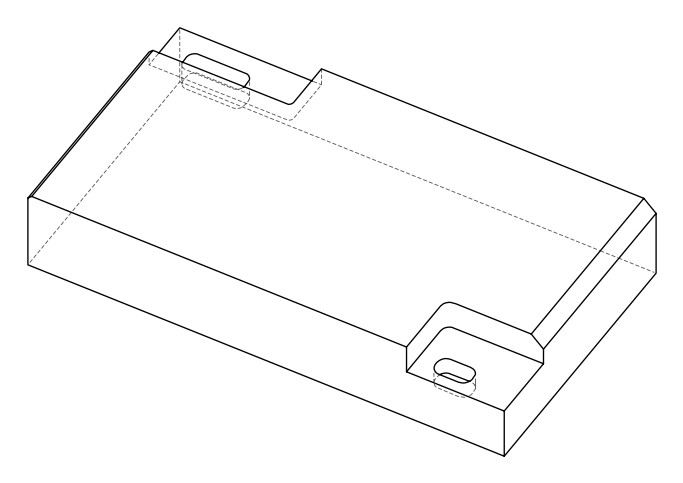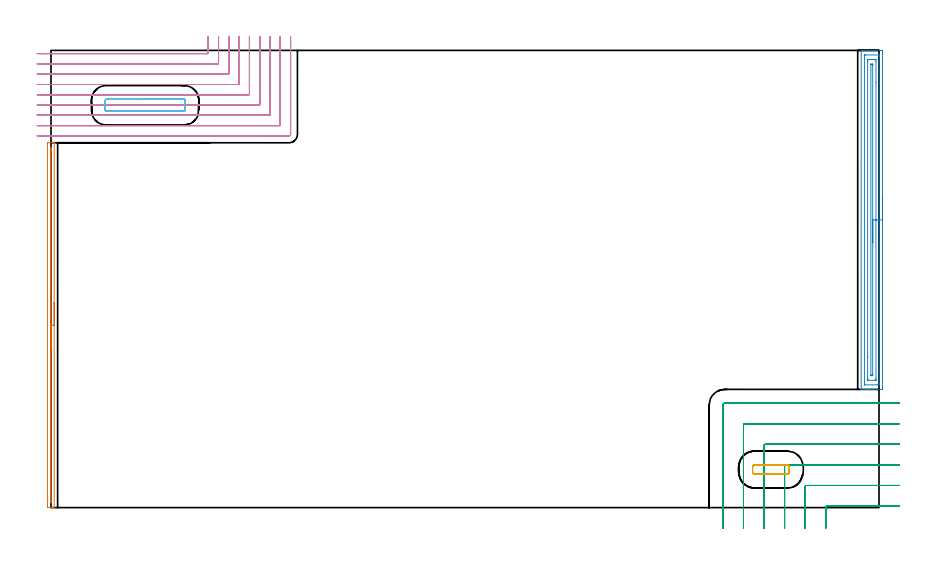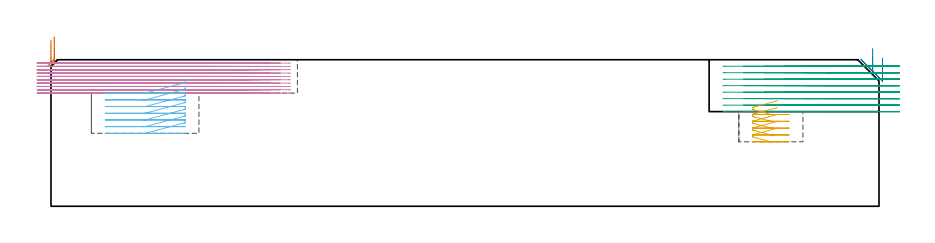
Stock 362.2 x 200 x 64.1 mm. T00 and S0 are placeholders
(PLAN: 6 operations, 3 tool changes, 43.2 min)
(1 AREA_MILL | FG_CHAMFER_SURFACE | UGT0205_001 | 2.69 min | 681 mm3)
(2 AREA_MILL_1 | FG_CHAMFER_SURFACE_1 | UGT0205_001 | 4.93 min | 6656 mm3)
(3 MILL_CORNER_NOTCH_RECTANGULAR | CORNER_NOTCH_RECTANGULAR | NXT0201_011 | Follow Part, ap 3, ae 75% | 9.42 min | 86736 mm3)
(4 MILL_CORNER_NOTCH_RECTANGULAR_1 | CORNER_NOTCH_RECTANGULAR_1 | UGT0201_014 | Follow Part, ap 1.5, ae 75% | 23.51 min | 63543 mm3)
(5 MILL_RECTANGULAR_POCKET | POCKET_RECTANGULAR_STRAIGHT | NXT0201_011 | Follow Part, ap 3, ae 75% | 0.87 min | 5427 mm3)
(6 MILL_RECTANGULAR_POCKET_1 | POCKET_RECTANGULAR_STRAIGHT_1 | NXT0201_011 | Follow Part, ap 3, ae 75% | 1.79 min | 13588 mm3)
(TOOL UGT0205_001 | Chamfer Mill 20 x 3 x 45 deg. | D20 FL50 Z2)
(TOOL NXT0201_011 | ENDMILL 12mm [2P460-1200-NA 1630] | D12 FL38 Z6)
(TOOL UGT0201_014 | End mill 6 mm | D6 FL24 Z4)
(OP 1 AREA_MILL)
G17 G21 G94 G90
T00 M6
G54
G17 G0 G90 X1.4 Y89.8 S1061 M3
G43 Z74.1 H0
G94 G1 Y89.762 Z73.228 F250.
Y89.648 Z72.363
Y89.459 Z71.512
Y89.197 Z70.68
Y88.863 Z69.874
Y88.46 Z69.1
Y87.992 Z68.364
Y87.46 Z67.672
Y86.871 Z67.029
Y86.228 Z66.439
Y85.536 Z65.908
Y84.8 Z65.44
Y84.026 Z65.037
Y83.22 Z64.703
Y82.388 Z64.441
Y81.536 Z64.252
Y80.672 Z64.138
Y79.8 Z64.1
Y0.129
X1.397 Y0.01 Z64.088
X1.368 Y0.006 Z64.06
X1.076 Y0. Z63.775
X0.464 Z63.163
X-0.05 Z62.645
X-1.196 Z61.501
X-1.491 Y0.002 Z61.206
X-1.496 Y0.129 Z61.204
X-1.5 Y0.409 Z61.2
Y159.307
X-1.497 Y159.471 Z61.203
X-1.491 Y159.598 Z61.206
X-0.05 Y159.6 Z62.645
X0.464 Z63.163
X1.076 Z63.775
X1.368 Y159.594 Z64.06
X1.397 Y159.59 Z64.088
X1.4 Y159.471 Z64.1
Y79.8
X-0.014 Z62.686
Y3.244
X-0.017 Y2.354 Z62.683
X-0.018 Y2.322 Z62.682
X-0.05 Y2.064 Z62.65
X-0.082 Y2.354 Z62.618
X-0.084 Y2.388 Z62.616
X-0.086 Y3.244 Z62.614
Y156.356
X-0.083 Y157.246 Z62.617
X-0.082 Y157.278 Z62.618
X-0.05 Y157.536 Z62.65
X-0.018 Y157.246 Z62.682
X-0.016 Y157.212 Z62.684
X-0.014 Y156.356 Z62.686
Y79.8
Y78.928 Z62.724
Y78.064 Z62.838
Y77.212 Z63.026
Y76.38 Z63.289
Y75.574 Z63.623
Y74.8 Z64.025
Y74.064 Z64.494
Y73.372 Z65.025
Y72.729 Z65.615
Y72.14 Z66.258
Y71.608 Z66.95
Y71.14 Z67.686
Y70.737 Z68.459
Y70.403 Z69.265
Y70.141 Z70.097
Y69.952 Z70.949
Y69.838 Z71.814
Y69.8 Z72.686
G0 Z74.1
M5
M2
(OP 2 AREA_MILL_1)
G17 G21 G94 G90
T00 M6
G54
G17 G0 G90 X363.7 Y135.85 S1061 M3
G43 Z74.1 H0
Z64.8
G94 G1 Y135.812 Z63.928 F250.
Y135.698 Z63.064
Y135.509 Z62.212
Y135.247 Z61.38
Y134.913 Z60.574
Y134.51 Z59.8
Y134.042 Z59.064
Y133.51 Z58.372
Y132.921 Z57.729
Y132.278 Z57.14
Y131.586 Z56.608
Y130.85 Z56.14
Y130.076 Z55.737
Y129.27 Z55.403
Y128.438 Z55.141
Y127.586 Z54.952
Y126.722 Z54.838
Y125.85 Z54.8
Y52.293
X363.697 Y52.024 Z54.802
X363.691 Y51.71 Z54.806
X363.372 Y51.7 Z55.125
X357.709 Z60.785
X357.111 Z61.386
X356.815 Z61.681
X356.217 Z62.279
X355.921 Z62.574
X355.329 Z63.17
X355.027 Z63.472
X354.815 Z63.684
X354.459 Y51.702 Z64.032
X354.435 Y51.704 Z64.056
X354.403 Y51.71 Z64.088
X354.4 Y51.848 Z64.1
Y199.852
X354.403 Y199.99 Z64.088
X354.457 Y199.993 Z64.035
X354.815 Y200. Z63.684
X355.329 Z63.17
X355.921 Z62.574
X357.111 Z61.386
X357.709 Z60.785
X363.073 Z55.424
X363.374 Y199.998 Z55.123
X363.692 Y199.99 Z54.806
X363.699 Y199.673 Z54.799
X363.7 Y125.85 Z54.8
X362.286 Z56.214
X362.285 Y54.077 Z56.215
X362.284 Y53.972 Z56.216
X362.279 Y53.864 Z56.221
X362.267 Y53.71 Z56.233
X362.179 Y53.707 Z56.321
X361.662 Y53.701 Z56.838
X355.921 Z62.579
X355.867 Y53.702 Z62.633
X355.835 Y53.706 Z62.665
X355.822 Y53.709 Z62.678
X355.82 Y53.758 Z62.68
X355.815 Y53.97 Z62.685
X355.814 Y54.077 Z62.686
Y54.183
X355.815 Y197.623 Z62.685
X355.816 Y197.728 Z62.684
X355.821 Y197.836 Z62.679
X355.833 Y197.99 Z62.667
X355.921 Y197.993 Z62.579
X356.438 Y197.999 Z62.062
X362.179 Z56.321
X362.233 Y197.998 Z56.267
X362.265 Y197.994 Z56.235
X362.278 Y197.991 Z56.222
X362.28 Y197.942 Z56.22
X362.285 Y197.73 Z56.215
X362.286 Y197.623 Z56.214
Y197.517
Y125.85
X360.872 Z57.628
X360.871 Y56.272 Z57.629
X360.869 Y55.86 Z57.631
X360.867 Y55.741 Z57.633
X360.865 Y55.719 Z57.635
X360.818 Y55.71 Z57.682
X360.711 Y55.704 Z57.789
X360.551 Y55.7 Z57.949
X357.709 Y55.701 Z60.791
X357.549 Y55.703 Z60.951
X357.235 Y55.71 Z61.265
X357.233 Y55.86 Z61.267
X357.229 Y56.338 Z61.271
X357.228 Y65.838 Z61.272
X357.229 Y195.428 Z61.271
X357.231 Y195.84 Z61.269
X357.233 Y195.959 Z61.267
X357.235 Y195.981 Z61.265
X357.282 Y195.99 Z61.218
X357.389 Y195.996 Z61.111
X357.549 Y196. Z60.951
X360.391 Y195.999 Z58.109
X360.551 Y195.997 Z57.949
X360.865 Y195.99 Z57.635
X360.867 Y195.84 Z57.633
X360.871 Y195.362 Z57.629
X360.872 Y185.892 Z57.628
Y125.85
X359.457 Z59.043
Y58.535
X359.452 Y57.723 Z59.048
X359.451 Y57.711 Z59.049
X359.434 Y57.706 Z59.066
X358.66 Y57.71 Z59.84
X358.649 Y57.717 Z59.851
X358.647 Y57.736 Z59.853
X358.644 Y57.786 Z59.856
X358.643 Y57.887 Z59.857
Y58.09
Y193.814
X358.645 Y193.916 Z59.855
X358.647 Y193.966 Z59.853
X358.649 Y193.984 Z59.851
X358.667 Y193.993 Z59.833
X359.44 Y193.99 Z59.06
X359.451 Y193.984 Z59.049
X359.453 Y193.964 Z59.047
X359.456 Y193.914 Z59.044
X359.457 Y193.813 Z59.043
Y193.61
Y125.85
Y124.978 Z59.081
Y124.114 Z59.195
Y123.262 Z59.383
Y122.43 Z59.646
Y121.624 Z59.98
Y120.85 Z60.382
Y120.114 Z60.851
Y119.422 Z61.382
Y118.779 Z61.972
Y118.19 Z62.615
Y117.658 Z63.307
Y117.19 Z64.043
Y116.787 Z64.816
Y116.453 Z65.622
Y116.191 Z66.454
Y116.002 Z67.306
Y115.888 Z68.171
Y115.85 Z69.043
G0 Z74.1
M5
M2
(OP 3 MILL_CORNER_NOTCH_RECTANGULAR)
G17 G21 G94 G90
T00 M6
G54
G17 G0 G90 X371.2 Y0.72 S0 M3
G43 Z74.1 H1
Z61.262
G94 G1 X368.2 Y0.701 F250.
X367.913 Y0.7 F500.
X339.496
G3 X338.9 Y0.104 R0.6
G1 Y-6.
Y-9. F250.
G0 Z74.1
X371.2 Y9.725
Z61.262
G1 X368.2 Y9.701
G2 X367.913 Y9.7 R36. F500.
G1 X330.496
G3 X329.9 Y9.104 R0.6
G1 Y-6.
Y-9. F250.
G0 Z74.1
X371.2 Y18.733
Z61.262
G1 X368.2 Y18.702
G2 X367.913 Y18.7 R27. F500.
G1 X321.496
G3 X320.9 Y18.104 R0.6
G1 Y-6.
Y-9. F250.
G0 Z74.1
X371.2 Y27.75
Z61.262
G1 X368.2 Y27.702
G2 X367.913 Y27.7 R18. F500.
G1 X312.496
G3 X311.9 Y27.104 R0.6
G1 Y-6.
Y-9. F250.
G0 Z74.1
X371.198 Y36.8
Z61.262
G1 X368.2 Y36.705
G2 X367.913 Y36.7 R9. F500.
G1 X303.497
G3 X302.9 Y36.103 R0.6
G1 Y-6.
Y-9. F250.
G0 Z74.1
X370.913 Y45.7
Z61.262
G1 X367.913
X294.8 F500.
G3 X293.9 Y44.8 R0.9
G1 Y-6.
Y-9. F250.
G0 Z74.1
X371.2 Y0.7
Z58.425
G1 X368.2
X339.496 F500.
G3 X338.9 Y0.104 R0.6
G1 Y-6.
Y-9. F250.
G0 Z74.1
X371.2 Y9.7
Z58.425
G1 X368.2
X330.496 F500.
G3 X329.9 Y9.104 R0.6
G1 Y-6.
Y-9. F250.
G0 Z74.1
X371.2 Y18.7
Z58.425
G1 X368.2
X321.496 F500.
G3 X320.9 Y18.104 R0.6
G1 Y-6.
Y-9. F250.
G0 Z74.1
X371.2 Y27.7
Z58.425
G1 X368.2
X312.496 F500.
G3 X311.9 Y27.104 R0.6
G1 Y-6.
Y-9. F250.
G0 Z74.1
X371.2 Y36.7
Z58.425
G1 X368.2
X303.497 F500.
G3 X302.9 Y36.103 R0.6
G1 Y-6.
Y-9. F250.
G0 Z74.1
X371.2 Y45.7
Z58.425
G1 X368.2
X294.8 F500.
G3 X293.9 Y44.8 R0.9
G1 Y-6.
Y-9. F250.
G0 Z74.1
X371.2 Y0.7
Z55.587
G1 X368.2
X339.496 F500.
G3 X338.9 Y0.104 R0.6
G1 Y-6.
Y-9. F250.
G0 Z74.1
X371.2 Y9.7
Z55.587
G1 X368.2
X330.496 F500.
G3 X329.9 Y9.104 R0.6
G1 Y-6.
Y-9. F250.
G0 Z74.1
X371.2 Y18.7
Z55.587
G1 X368.2
X321.496 F500.
G3 X320.9 Y18.104 R0.6
G1 Y-6.
Y-9. F250.
G0 Z74.1
X371.2 Y27.7
Z55.587
G1 X368.2
X312.496 F500.
G3 X311.9 Y27.104 R0.6
G1 Y-6.
Y-9. F250.
G0 Z74.1
X371.2 Y36.7
Z55.587
G1 X368.2
X303.497 F500.
G3 X302.9 Y36.103 R0.6
G1 Y-6.
Y-9. F250.
G0 Z74.1
X371.2 Y45.7
Z55.587
G1 X368.2
X294.8 F500.
G3 X293.9 Y44.8 R0.9
G1 Y-6.
Y-9. F250.
G0 Z74.1
X371.2 Y0.7
Z52.75
G1 X368.2
X339.496 F500.
G3 X338.9 Y0.104 R0.6
G1 Y-6.
Y-9. F250.
G0 Z74.1
X371.2 Y9.7
Z52.75
G1 X368.2
X330.496 F500.
G3 X329.9 Y9.104 R0.6
G1 Y-6.
Y-9. F250.
G0 Z74.1
X371.2 Y18.7
Z52.75
G1 X368.2
X321.496 F500.
G3 X320.9 Y18.104 R0.6
G1 Y-6.
Y-9. F250.
G0 Z74.1
X371.2 Y27.7
Z52.75
G1 X368.2
X312.496 F500.
G3 X311.9 Y27.104 R0.6
G1 Y-6.
Y-9. F250.
G0 Z74.1
X371.2 Y36.7
Z52.75
G1 X368.2
X303.497 F500.
G3 X302.9 Y36.103 R0.6
G1 Y-6.
Y-9. F250.
G0 Z74.1
X371.2 Y45.7
Z52.75
G1 X368.2
X294.8 F500.
G3 X293.9 Y44.8 R0.9
G1 Y-6.
Y-9. F250.
G0 Z74.1
X371.2 Y0.7
Z49.912
G1 X368.2
X339.496 F500.
G3 X338.9 Y0.104 R0.6
G1 Y-6.
Y-9. F250.
G0 Z74.1
X371.2 Y9.7
Z49.912
G1 X368.2
X330.496 F500.
G3 X329.9 Y9.104 R0.6
G1 Y-6.
Y-9. F250.
G0 Z74.1
X371.2 Y18.7
Z49.912
G1 X368.2
X321.496 F500.
G3 X320.9 Y18.104 R0.6
G1 Y-6.
Y-9. F250.
G0 Z74.1
X371.2 Y27.7
Z49.912
G1 X368.2
X312.496 F500.
G3 X311.9 Y27.104 R0.6
G1 Y-6.
Y-9. F250.
G0 Z74.1
X371.2 Y36.7
Z49.912
G1 X368.2
X303.497 F500.
G3 X302.9 Y36.103 R0.6
G1 Y-6.
Y-9. F250.
G0 Z74.1
X371.2 Y45.7
Z49.912
G1 X368.2
X294.8 F500.
G3 X293.9 Y44.8 R0.9
G1 Y-6.
Y-9. F250.
G0 Z74.1
X371.2 Y0.7
Z47.075
G1 X368.2
X339.496 F500.
G3 X338.9 Y0.104 R0.6
G1 Y-6.
Y-9. F250.
G0 Z74.1
X371.2 Y9.7
Z47.075
G1 X368.2
X330.496 F500.
G3 X329.9 Y9.104 R0.6
G1 Y-6.
Y-9. F250.
G0 Z74.1
X371.2 Y18.7
Z47.075
G1 X368.2
X321.496 F500.
G3 X320.9 Y18.104 R0.6
G1 Y-6.
Y-9. F250.
G0 Z74.1
X371.2 Y27.7
Z47.075
G1 X368.2
X312.496 F500.
G3 X311.9 Y27.104 R0.6
G1 Y-6.
Y-9. F250.
G0 Z74.1
X371.2 Y36.7
Z47.075
G1 X368.2
X303.497 F500.
G3 X302.9 Y36.103 R0.6
G1 Y-6.
Y-9. F250.
G0 Z74.1
X371.2 Y45.7
Z47.075
G1 X368.2
X294.8 F500.
G3 X293.9 Y44.8 R0.9
G1 Y-6.
Y-9. F250.
G0 Z74.1
X371.2 Y0.7
Z44.237
G1 X368.2
X339.496 F500.
G3 X338.9 Y0.104 R0.6
G1 Y-6.
Y-9. F250.
G0 Z74.1
X371.2 Y9.7
Z44.237
G1 X368.2
X330.496 F500.
G3 X329.9 Y9.104 R0.6
G1 Y-6.
Y-9. F250.
G0 Z74.1
X371.2 Y18.7
Z44.237
G1 X368.2
X321.496 F500.
G3 X320.9 Y18.104 R0.6
G1 Y-6.
Y-9. F250.
G0 Z74.1
X371.2 Y27.7
Z44.237
G1 X368.2
X312.496 F500.
G3 X311.9 Y27.104 R0.6
G1 Y-6.
Y-9. F250.
G0 Z74.1
X371.2 Y36.7
Z44.237
G1 X368.2
X303.497 F500.
G3 X302.9 Y36.103 R0.6
G1 Y-6.
Y-9. F250.
G0 Z74.1
X371.2 Y45.7
Z44.237
G1 X368.2
X294.8 F500.
G3 X293.9 Y44.8 R0.9
G1 Y-6.
Y-9. F250.
G0 Z74.1
X371.2 Y0.7
Z41.4
G1 X368.2
X339.496 F500.
G3 X338.9 Y0.104 R0.6
G1 Y-6.
Y-9. F250.
G0 Z74.1
X371.2 Y9.7
Z41.4
G1 X368.2
X330.496 F500.
G3 X329.9 Y9.104 R0.6
G1 Y-6.
Y-9. F250.
G0 Z74.1
X371.2 Y18.7
Z41.4
G1 X368.2
X321.496 F500.
G3 X320.9 Y18.104 R0.6
G1 Y-6.
Y-9. F250.
G0 Z74.1
X371.2 Y27.7
Z41.4
G1 X368.2
X312.496 F500.
G3 X311.9 Y27.104 R0.6
G1 Y-6.
Y-9. F250.
G0 Z74.1
X371.2 Y36.7
Z41.4
G1 X368.2
X303.497 F500.
G3 X302.9 Y36.103 R0.6
G1 Y-6.
Y-9. F250.
G0 Z74.1
X371.2 Y45.7
Z41.4
G1 X368.2
X294.8 F500.
G3 X293.9 Y44.8 R0.9
G1 Y-6.
Y-9. F250.
G0 Z74.1
M5
M2
(OP 4 MILL_CORNER_NOTCH_RECTANGULAR_1)
G17 G21 G94 G90
T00 M6
G54
G17 G0 G90 X-6. Y198.6 S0 M3
G43 Z74.1 H0
Z62.64
G94 G1 X-3. F250.
X68.504 F500.
G3 X68.8 Y198.896 R0.3
G1 Y203.
Y206. F250.
G0 Z74.1
X-6. Y194.1
Z62.64
G1 X-3.
X73.003 F500.
G3 X73.3 Y194.397 R0.3
G1 Y203.
Y206. F250.
G0 Z74.1
X-6. Y189.6
Z62.64
G1 X-3.
X77.503 F500.
G3 X77.8 Y189.897 R0.3
G1 Y203.
Y206. F250.
G0 Z74.1
X-6. Y185.1
Z62.64
G1 X-3.
X82.003 F500.
G3 X82.3 Y185.397 R0.3
G1 Y203.
Y206. F250.
G0 Z74.1
X-6. Y180.6
Z62.64
G1 X-3.
X86.503 F500.
G3 X86.8 Y180.897 R0.3
G1 Y203.
Y206. F250.
G0 Z74.1
X-6. Y176.1
Z62.64
G1 X-3.
X91.003 F500.
G3 X91.3 Y176.397 R0.3
G1 Y203.
Y206. F250.
G0 Z74.1
X-6. Y171.6
Z62.64
G1 X-3.
X95.503 F500.
G3 X95.8 Y171.897 R0.3
G1 Y203.
Y206. F250.
G0 Z74.1
X-6. Y167.1
Z62.64
G1 X-3.
X100.002 F500.
G3 X100.3 Y167.398 R0.3
G1 Y203.
Y206. F250.
G0 Z74.1
X-6. Y162.6
Z62.64
G1 X-3.
X104.1 F500.
G3 X104.8 Y163.3 R0.7
G1 Y203.
Y206. F250.
G0 Z74.1
X-6. Y198.6
Z61.18
G1 X-3.
X68.504 F500.
G3 X68.8 Y198.896 R0.3
G1 Y203.
Y206. F250.
G0 Z74.1
X-6. Y194.1
Z61.18
G1 X-3.
X73.003 F500.
G3 X73.3 Y194.397 R0.3
G1 Y203.
Y206. F250.
G0 Z74.1
X-6. Y189.6
Z61.18
G1 X-3.
X77.503 F500.
G3 X77.8 Y189.897 R0.3
G1 Y203.
Y206. F250.
G0 Z74.1
X-6. Y185.1
Z61.18
G1 X-3.
X82.003 F500.
G3 X82.3 Y185.397 R0.3
G1 Y203.
Y206. F250.
G0 Z74.1
X-6. Y180.6
Z61.18
G1 X-3.
X86.503 F500.
G3 X86.8 Y180.897 R0.3
G1 Y203.
Y206. F250.
G0 Z74.1
X-6. Y176.1
Z61.18
G1 X-3.
X91.003 F500.
G3 X91.3 Y176.397 R0.3
G1 Y203.
Y206. F250.
G0 Z74.1
X-6. Y171.6
Z61.18
G1 X-3.
X95.503 F500.
G3 X95.8 Y171.897 R0.3
G1 Y203.
Y206. F250.
G0 Z74.1
X-6. Y167.1
Z61.18
G1 X-3.
X100.002 F500.
G3 X100.3 Y167.398 R0.3
G1 Y203.
Y206. F250.
G0 Z74.1
X-6. Y162.6
Z61.18
G1 X-3.
X104.1 F500.
G3 X104.8 Y163.3 R0.7
G1 Y203.
Y206. F250.
G0 Z74.1
X-6. Y198.6
Z59.72
G1 X-3.
X68.504 F500.
G3 X68.8 Y198.896 R0.3
G1 Y203.
Y206. F250.
G0 Z74.1
X-6. Y194.1
Z59.72
G1 X-3.
X73.003 F500.
G3 X73.3 Y194.397 R0.3
G1 Y203.
Y206. F250.
G0 Z74.1
X-6. Y189.6
Z59.72
G1 X-3.
X77.503 F500.
G3 X77.8 Y189.897 R0.3
G1 Y203.
Y206. F250.
G0 Z74.1
X-6. Y185.1
Z59.72
G1 X-3.
X82.003 F500.
G3 X82.3 Y185.397 R0.3
G1 Y203.
Y206. F250.
G0 Z74.1
X-6. Y180.6
Z59.72
G1 X-3.
X86.503 F500.
G3 X86.8 Y180.897 R0.3
G1 Y203.
Y206. F250.
G0 Z74.1
X-6. Y176.1
Z59.72
G1 X-3.
X91.003 F500.
G3 X91.3 Y176.397 R0.3
G1 Y203.
Y206. F250.
G0 Z74.1
X-6. Y171.6
Z59.72
G1 X-3.
X95.503 F500.
G3 X95.8 Y171.897 R0.3
G1 Y203.
Y206. F250.
G0 Z74.1
X-6. Y167.1
Z59.72
G1 X-3.
X100.002 F500.
G3 X100.3 Y167.398 R0.3
G1 Y203.
Y206. F250.
G0 Z74.1
X-6. Y162.6
Z59.72
G1 X-3.
X104.1 F500.
G3 X104.8 Y163.3 R0.7
G1 Y203.
Y206. F250.
G0 Z74.1
X-6. Y198.6
Z58.26
G1 X-3.
X68.504 F500.
G3 X68.8 Y198.896 R0.3
G1 Y203.
Y206. F250.
G0 Z74.1
X-6. Y194.1
Z58.26
G1 X-3.
X73.003 F500.
G3 X73.3 Y194.397 R0.3
G1 Y203.
Y206. F250.
G0 Z74.1
X-6. Y189.6
Z58.26
G1 X-3.
X77.503 F500.
G3 X77.8 Y189.897 R0.3
G1 Y203.
Y206. F250.
G0 Z74.1
X-6. Y185.1
Z58.26
G1 X-3.
X82.003 F500.
G3 X82.3 Y185.397 R0.3
G1 Y203.
Y206. F250.
G0 Z74.1
X-6. Y180.6
Z58.26
G1 X-3.
X86.503 F500.
G3 X86.8 Y180.897 R0.3
G1 Y203.
Y206. F250.
G0 Z74.1
X-6. Y176.1
Z58.26
G1 X-3.
X91.003 F500.
G3 X91.3 Y176.397 R0.3
G1 Y203.
Y206. F250.
G0 Z74.1
X-6. Y171.6
Z58.26
G1 X-3.
X95.503 F500.
G3 X95.8 Y171.897 R0.3
G1 Y203.
Y206. F250.
G0 Z74.1
X-6. Y167.1
Z58.26
G1 X-3.
X100.002 F500.
G3 X100.3 Y167.398 R0.3
G1 Y203.
Y206. F250.
G0 Z74.1
X-6. Y162.6
Z58.26
G1 X-3.
X104.1 F500.
G3 X104.8 Y163.3 R0.7
G1 Y203.
Y206. F250.
G0 Z74.1
X-6. Y198.6
Z56.8
G1 X-3.
X68.504 F500.
G3 X68.8 Y198.896 R0.3
G1 Y203.
Y206. F250.
G0 Z74.1
X-6. Y194.1
Z56.8
G1 X-3.
X73.003 F500.
G3 X73.3 Y194.397 R0.3
G1 Y203.
Y206. F250.
G0 Z74.1
X-6. Y189.6
Z56.8
G1 X-3.
X77.503 F500.
G3 X77.8 Y189.897 R0.3
G1 Y203.
Y206. F250.
G0 Z74.1
X-6. Y185.1
Z56.8
G1 X-3.
X82.003 F500.
G3 X82.3 Y185.397 R0.3
G1 Y203.
Y206. F250.
G0 Z74.1
X-6. Y180.6
Z56.8
G1 X-3.
X86.503 F500.
G3 X86.8 Y180.897 R0.3
G1 Y203.
Y206. F250.
G0 Z74.1
X-6. Y176.1
Z56.8
G1 X-3.
X91.003 F500.
G3 X91.3 Y176.397 R0.3
G1 Y203.
Y206. F250.
G0 Z74.1
X-6. Y171.6
Z56.8
G1 X-3.
X95.503 F500.
G3 X95.8 Y171.897 R0.3
G1 Y203.
Y206. F250.
G0 Z74.1
X-6. Y167.1
Z56.8
G1 X-3.
X100.002 F500.
G3 X100.3 Y167.398 R0.3
G1 Y203.
Y206. F250.
G0 Z74.1
X-6. Y162.6
Z56.8
G1 X-3.
X104.1 F500.
G3 X104.8 Y163.3 R0.7
G1 Y203.
Y206. F250.
G0 Z74.1
X-6. Y198.6
Z55.34
G1 X-3.
X68.504 F500.
G3 X68.8 Y198.896 R0.3
G1 Y203.
Y206. F250.
G0 Z74.1
X-6. Y194.1
Z55.34
G1 X-3.
X73.003 F500.
G3 X73.3 Y194.397 R0.3
G1 Y203.
Y206. F250.
G0 Z74.1
X-6. Y189.6
Z55.34
G1 X-3.
X77.503 F500.
G3 X77.8 Y189.897 R0.3
G1 Y203.
Y206. F250.
G0 Z74.1
X-6. Y185.1
Z55.34
G1 X-3.
X82.003 F500.
G3 X82.3 Y185.397 R0.3
G1 Y203.
Y206. F250.
G0 Z74.1
X-6. Y180.6
Z55.34
G1 X-3.
X86.503 F500.
G3 X86.8 Y180.897 R0.3
G1 Y203.
Y206. F250.
G0 Z74.1
X-6. Y176.1
Z55.34
G1 X-3.
X91.003 F500.
G3 X91.3 Y176.397 R0.3
G1 Y203.
Y206. F250.
G0 Z74.1
X-6. Y171.6
Z55.34
G1 X-3.
X95.503 F500.
G3 X95.8 Y171.897 R0.3
G1 Y203.
Y206. F250.
G0 Z74.1
X-6. Y167.1
Z55.34
G1 X-3.
X100.002 F500.
G3 X100.3 Y167.398 R0.3
G1 Y203.
Y206. F250.
G0 Z74.1
X-6. Y162.6
Z55.34
G1 X-3.
X104.1 F500.
G3 X104.8 Y163.3 R0.7
G1 Y203.
Y206. F250.
G0 Z74.1
X-6. Y198.6
Z53.88
G1 X-3.
X68.504 F500.
G3 X68.8 Y198.896 R0.3
G1 Y203.
Y206. F250.
G0 Z74.1
X-6. Y194.1
Z53.88
G1 X-3.
X73.003 F500.
G3 X73.3 Y194.397 R0.3
G1 Y203.
Y206. F250.
G0 Z74.1
X-6. Y189.6
Z53.88
G1 X-3.
X77.503 F500.
G3 X77.8 Y189.897 R0.3
G1 Y203.
Y206. F250.
G0 Z74.1
X-6. Y185.1
Z53.88
G1 X-3.
X82.003 F500.
G3 X82.3 Y185.397 R0.3
G1 Y203.
Y206. F250.
G0 Z74.1
X-6. Y180.6
Z53.88
G1 X-3.
X86.503 F500.
G3 X86.8 Y180.897 R0.3
G1 Y203.
Y206. F250.
G0 Z74.1
X-6. Y176.1
Z53.88
G1 X-3.
X91.003 F500.
G3 X91.3 Y176.397 R0.3
G1 Y203.
Y206. F250.
G0 Z74.1
X-6. Y171.6
Z53.88
G1 X-3.
X95.503 F500.
G3 X95.8 Y171.897 R0.3
G1 Y203.
Y206. F250.
G0 Z74.1
X-6. Y167.1
Z53.88
G1 X-3.
X100.002 F500.
G3 X100.3 Y167.398 R0.3
G1 Y203.
Y206. F250.
G0 Z74.1
X-6. Y162.6
Z53.88
G1 X-3.
X104.1 F500.
G3 X104.8 Y163.3 R0.7
G1 Y203.
Y206. F250.
G0 Z74.1
X-6. Y198.6
Z52.42
G1 X-3.
X68.504 F500.
G3 X68.8 Y198.896 R0.3
G1 Y203.
Y206. F250.
G0 Z74.1
X-6. Y194.1
Z52.42
G1 X-3.
X73.003 F500.
G3 X73.3 Y194.397 R0.3
G1 Y203.
Y206. F250.
G0 Z74.1
X-6. Y189.6
Z52.42
G1 X-3.
X77.503 F500.
G3 X77.8 Y189.897 R0.3
G1 Y203.
Y206. F250.
G0 Z74.1
X-6. Y185.1
Z52.42
G1 X-3.
X82.003 F500.
G3 X82.3 Y185.397 R0.3
G1 Y203.
Y206. F250.
G0 Z74.1
X-6. Y180.6
Z52.42
G1 X-3.
X86.503 F500.
G3 X86.8 Y180.897 R0.3
G1 Y203.
Y206. F250.
G0 Z74.1
X-6. Y176.1
Z52.42
G1 X-3.
X91.003 F500.
G3 X91.3 Y176.397 R0.3
G1 Y203.
Y206. F250.
G0 Z74.1
X-6. Y171.6
Z52.42
G1 X-3.
X95.503 F500.
G3 X95.8 Y171.897 R0.3
G1 Y203.
Y206. F250.
G0 Z74.1
X-6. Y167.1
Z52.42
G1 X-3.
X100.002 F500.
G3 X100.3 Y167.398 R0.3
G1 Y203.
Y206. F250.
G0 Z74.1
X-6. Y162.6
Z52.42
G1 X-3.
X104.1 F500.
G3 X104.8 Y163.3 R0.7
G1 Y203.
Y206. F250.
G0 Z74.1
X-6. Y198.6
Z50.96
G1 X-3.
X68.504 F500.
G3 X68.8 Y198.896 R0.3
G1 Y203.
Y206. F250.
G0 Z74.1
X-6. Y194.1
Z50.96
G1 X-3.
X73.003 F500.
G3 X73.3 Y194.397 R0.3
G1 Y203.
Y206. F250.
G0 Z74.1
X-6. Y189.6
Z50.96
G1 X-3.
X77.503 F500.
G3 X77.8 Y189.897 R0.3
G1 Y203.
Y206. F250.
G0 Z74.1
X-6. Y185.1
Z50.96
G1 X-3.
X82.003 F500.
G3 X82.3 Y185.397 R0.3
G1 Y203.
Y206. F250.
G0 Z74.1
X-6. Y180.6
Z50.96
G1 X-3.
X86.503 F500.
G3 X86.8 Y180.897 R0.3
G1 Y203.
Y206. F250.
G0 Z74.1
X-6. Y176.1
Z50.96
G1 X-3.
X91.003 F500.
G3 X91.3 Y176.397 R0.3
G1 Y203.
Y206. F250.
G0 Z74.1
X-6. Y171.6
Z50.96
G1 X-3.
X95.503 F500.
G3 X95.8 Y171.897 R0.3
G1 Y203.
Y206. F250.
G0 Z74.1
X-6. Y167.1
Z50.96
G1 X-3.
X100.002 F500.
G3 X100.3 Y167.398 R0.3
G1 Y203.
Y206. F250.
G0 Z74.1
X-6. Y162.6
Z50.96
G1 X-3.
X104.1 F500.
G3 X104.8 Y163.3 R0.7
G1 Y203.
Y206. F250.
G0 Z74.1
X-6. Y198.6
Z49.5
G1 X-3.
X68.504 F500.
G3 X68.8 Y198.896 R0.3
G1 Y203.
Y206. F250.
G0 Z74.1
X-6. Y194.1
Z49.5
G1 X-3.
X73.003 F500.
G3 X73.3 Y194.397 R0.3
G1 Y203.
Y206. F250.
G0 Z74.1
X-6. Y189.6
Z49.5
G1 X-3.
X77.503 F500.
G3 X77.8 Y189.897 R0.3
G1 Y203.
Y206. F250.
G0 Z74.1
X-6. Y185.1
Z49.5
G1 X-3.
X82.003 F500.
G3 X82.3 Y185.397 R0.3
G1 Y203.
Y206. F250.
G0 Z74.1
X-6. Y180.6
Z49.5
G1 X-3.
X86.503 F500.
G3 X86.8 Y180.897 R0.3
G1 Y203.
Y206. F250.
G0 Z74.1
X-6. Y176.1
Z49.5
G1 X-3.
X91.003 F500.
G3 X91.3 Y176.397 R0.3
G1 Y203.
Y206. F250.
G0 Z74.1
X-6. Y171.6
Z49.5
G1 X-3.
X95.503 F500.
G3 X95.8 Y171.897 R0.3
G1 Y203.
Y206. F250.
G0 Z74.1
X-6. Y167.1
Z49.5
G1 X-3.
X100.002 F500.
G3 X100.3 Y167.398 R0.3
G1 Y203.
Y206. F250.
G0 Z74.1
X-6. Y162.6
Z49.5
G1 X-3.
X104.1 F500.
G3 X104.8 Y163.3 R0.7
G1 Y203.
Y206. F250.
G0 Z74.1
M5
M2
(OP 5 MILL_RECTANGULAR_POCKET)
G17 G21 G94 G90
T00 M6
G54
G17 G0 G90 X317.839 Y18.7 S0 M3
G43 Z74.1 H1
Z46.158
G94 G1 X307.61 Z43.417 F250.
X307.401 Y18.647 Z43.359
X307.212 Y18.541 Z43.301
X307.059 Y18.388 Z43.244
X306.953 Y18.199 Z43.186
X306.9 Y17.99 Z43.128
Y15.31 Z42.41
X306.953 Y15.101 Z42.352
X307.059 Y14.912 Z42.294
X307.212 Y14.759 Z42.236
X307.401 Y14.653 Z42.178
X307.61 Y14.6 Z42.12
X307.7 Z42.096
X314.9 Z40.167
X322.1 F500.
G3 X322.9 Y15.4 R0.8
G1 Y17.9
G3 X322.1 Y18.7 R0.8
G1 X307.7
G3 X306.9 Y17.9 R0.8
G1 Y15.4
G3 X307.7 Y14.6 R0.8
G1 X314.9
X315.9
G0 X317.839 Y18.7 Z43.167
G1 X307.61 Z40.426 F250.
X307.401 Y18.647 Z40.368
X307.212 Y18.541 Z40.31
X307.059 Y18.388 Z40.252
X306.953 Y18.199 Z40.194
X306.9 Y17.99 Z40.136
Y15.31 Z39.418
X306.953 Y15.101 Z39.36
X307.059 Y14.912 Z39.302
X307.212 Y14.759 Z39.244
X307.401 Y14.653 Z39.186
X307.61 Y14.6 Z39.128
X307.7 Z39.104
X314.9 Z37.175
X322.1 F500.
G3 X322.9 Y15.4 R0.8
G1 Y17.9
G3 X322.1 Y18.7 R0.8
G1 X307.7
G3 X306.9 Y17.9 R0.8
G1 Y15.4
G3 X307.7 Y14.6 R0.8
G1 X314.9
X315.9
G0 X317.839 Y18.7 Z40.175
G1 X307.61 Z37.434 F250.
X307.401 Y18.647 Z37.376
X307.212 Y18.541 Z37.318
X307.059 Y18.388 Z37.26
X306.953 Y18.199 Z37.202
X306.9 Y17.99 Z37.144
Y15.31 Z36.426
X306.953 Y15.101 Z36.368
X307.059 Y14.912 Z36.31
X307.212 Y14.759 Z36.252
X307.401 Y14.653 Z36.195
X307.61 Y14.6 Z36.137
X307.7 Z36.113
X314.9 Z34.183
X322.1 F500.
G3 X322.9 Y15.4 R0.8
G1 Y17.9
G3 X322.1 Y18.7 R0.8
G1 X307.7
G3 X306.9 Y17.9 R0.8
G1 Y15.4
G3 X307.7 Y14.6 R0.8
G1 X314.9
X315.9
G0 X317.839 Y18.7 Z37.183
G1 X307.61 Z34.442 F250.
X307.401 Y18.647 Z34.384
X307.212 Y18.541 Z34.327
X307.059 Y18.388 Z34.269
X306.953 Y18.199 Z34.211
X306.9 Y17.99 Z34.153
Y15.31 Z33.435
X306.953 Y15.101 Z33.377
X307.059 Y14.912 Z33.319
X307.212 Y14.759 Z33.261
X307.401 Y14.653 Z33.203
X307.61 Y14.6 Z33.145
X307.7 Z33.121
X314.9 Z31.192
X322.1 F500.
G3 X322.9 Y15.4 R0.8
G1 Y17.9
G3 X322.1 Y18.7 R0.8
G1 X307.7
G3 X306.9 Y17.9 R0.8
G1 Y15.4
G3 X307.7 Y14.6 R0.8
G1 X314.9
X315.9
G0 X317.839 Y18.7 Z34.192
G1 X307.61 Z31.451 F250.
X307.401 Y18.647 Z31.393
X307.212 Y18.541 Z31.335
X307.059 Y18.388 Z31.277
X306.953 Y18.199 Z31.219
X306.9 Y17.99 Z31.161
Y15.31 Z30.443
X306.953 Y15.101 Z30.385
X307.059 Y14.912 Z30.327
X307.212 Y14.759 Z30.269
X307.401 Y14.653 Z30.211
X307.61 Y14.6 Z30.153
X307.7 Z30.129
X314.9 Z28.2
X322.1 F500.
G3 X322.9 Y15.4 R0.8
G1 Y17.9
G3 X322.1 Y18.7 R0.8
G1 X307.7
G3 X306.9 Y17.9 R0.8
G1 Y15.4
G3 X307.7 Y14.6 R0.8
G1 X314.9
X315.9
G0 Z74.1
M5
M2
(OP 6 MILL_RECTANGULAR_POCKET_1)
G17 G21 G94 G90
T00 M6
G54
G17 G0 G90 X58.682 Y173.772 S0 M3
G43 Z74.1 H1
Z55.391
G94 G1 X58.7 Y173.829 Z55.375 F250.
Y173.9 Z55.356
Y178.1 Z54.23
Y178.171 Z54.211
X58.652 Y178.326 Z54.168
X58.557 Y178.457 Z54.125
X58.426 Y178.552 Z54.081
X58.271 Y178.6 Z54.038
X58.2 Z54.019
X41.2 Z49.464
X24.2 F500.
G3 X23.7 Y178.1 R0.5
G1 Y173.9
G3 X24.2 Y173.4 R0.5
G1 X58.2
G3 X58.7 Y173.9 R0.5
G1 Y178.1
G3 X58.2 Y178.6 R0.5
G1 X41.2
X40.2
G0 X58.682 Y173.772 Z52.464
G1 X58.7 Y173.829 Z52.448 F250.
Y173.9 Z52.429
Y178.1 Z51.303
Y178.171 Z51.284
X58.652 Y178.326 Z51.241
X58.557 Y178.457 Z51.197
X58.426 Y178.552 Z51.154
X58.271 Y178.6 Z51.11
X58.2 Z51.091
X41.2 Z46.536
X24.2 F500.
G3 X23.7 Y178.1 R0.5
G1 Y173.9
G3 X24.2 Y173.4 R0.5
G1 X58.2
G3 X58.7 Y173.9 R0.5
G1 Y178.1
G3 X58.2 Y178.6 R0.5
G1 X41.2
X40.2
G0 X58.682 Y173.772 Z49.536
G1 X58.7 Y173.829 Z49.52 F250.
Y173.9 Z49.501
Y178.1 Z48.376
Y178.171 Z48.357
X58.652 Y178.326 Z48.313
X58.557 Y178.457 Z48.27
X58.426 Y178.552 Z48.227
X58.271 Y178.6 Z48.183
X58.2 Z48.164
X41.2 Z43.609
X24.2 F500.
G3 X23.7 Y178.1 R0.5
G1 Y173.9
G3 X24.2 Y173.4 R0.5
G1 X58.2
G3 X58.7 Y173.9 R0.5
G1 Y178.1
G3 X58.2 Y178.6 R0.5
G1 X41.2
X40.2
G0 X58.682 Y173.772 Z46.609
G1 X58.7 Y173.829 Z46.593 F250.
Y173.9 Z46.574
Y178.1 Z45.449
Y178.171 Z45.43
X58.652 Y178.326 Z45.386
X58.557 Y178.457 Z45.343
X58.426 Y178.552 Z45.299
X58.271 Y178.6 Z45.256
X58.2 Z45.237
X41.2 Z40.682
X24.2 F500.
G3 X23.7 Y178.1 R0.5
G1 Y173.9
G3 X24.2 Y173.4 R0.5
G1 X58.2
G3 X58.7 Y173.9 R0.5
G1 Y178.1
G3 X58.2 Y178.6 R0.5
G1 X41.2
X40.2
G0 X58.682 Y173.772 Z43.682
G1 X58.7 Y173.829 Z43.666 F250.
Y173.9 Z43.647
Y178.1 Z42.521
Y178.171 Z42.502
X58.652 Y178.326 Z42.459
X58.557 Y178.457 Z42.416
X58.426 Y178.552 Z42.372
X58.271 Y178.6 Z42.329
X58.2 Z42.31
X41.2 Z37.755
X24.2 F500.
G3 X23.7 Y178.1 R0.5
G1 Y173.9
G3 X24.2 Y173.4 R0.5
G1 X58.2
G3 X58.7 Y173.9 R0.5
G1 Y178.1
G3 X58.2 Y178.6 R0.5
G1 X41.2
X40.2
G0 X58.682 Y173.772 Z40.755
G1 X58.7 Y173.829 Z40.738 F250.
Y173.9 Z40.719
Y178.1 Z39.594
Y178.171 Z39.575
X58.652 Y178.326 Z39.532
X58.557 Y178.457 Z39.488
X58.426 Y178.552 Z39.445
X58.271 Y178.6 Z39.401
X58.2 Z39.382
X41.2 Z34.827
X24.2 F500.
G3 X23.7 Y178.1 R0.5
G1 Y173.9
G3 X24.2 Y173.4 R0.5
G1 X58.2
G3 X58.7 Y173.9 R0.5
G1 Y178.1
G3 X58.2 Y178.6 R0.5
G1 X41.2
X40.2
G0 X58.682 Y173.772 Z37.827
G1 X58.7 Y173.829 Z37.811 F250.
Y173.9 Z37.792
Y178.1 Z36.667
Y178.171 Z36.648
X58.652 Y178.326 Z36.604
X58.557 Y178.457 Z36.561
X58.426 Y178.552 Z36.518
X58.271 Y178.6 Z36.474
X58.2 Z36.455
X41.2 Z31.9
X24.2 F500.
G3 X23.7 Y178.1 R0.5
G1 Y173.9
G3 X24.2 Y173.4 R0.5
G1 X58.2
G3 X58.7 Y173.9 R0.5
G1 Y178.1
G3 X58.2 Y178.6 R0.5
G1 X41.2
X40.2
G0 Z74.1
M5
M2
